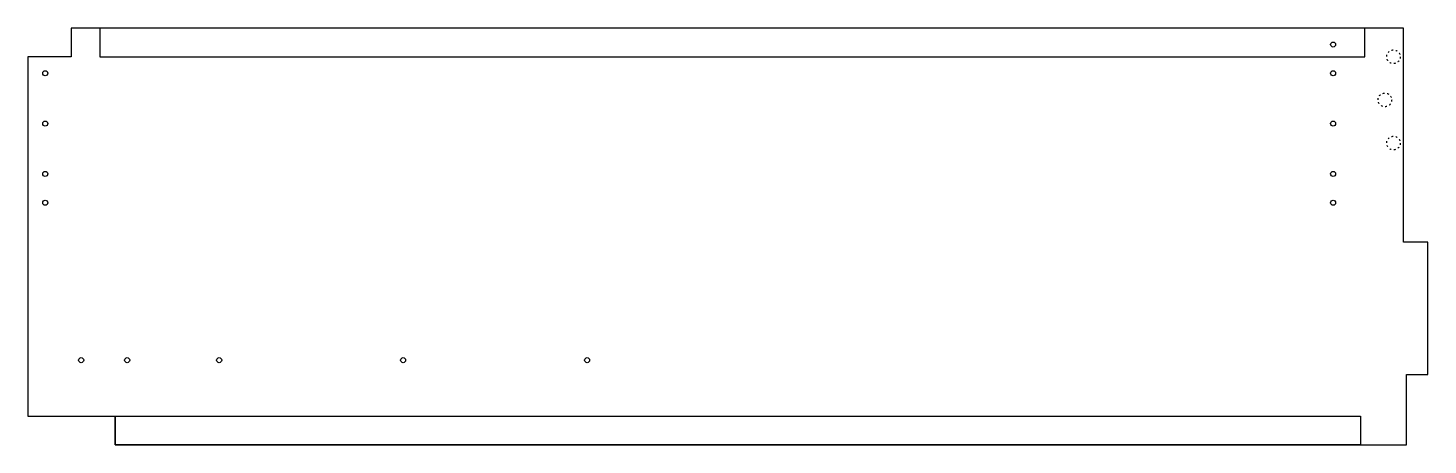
# Model space of a CAD drawing. Header units: inches. Extents: x 214 to 1188, y 122 to 412.
import ezdxf

# ---------------------------------------------------------------- set-up
doc = ezdxf.new("R2010")
doc.units = ezdxf.units.IN
doc.header["$MEASUREMENT"] = 0
doc.linetypes.add('ACAD_ISO03W100', pattern=[30, 12, -18])
for name, color, linetype in [('выборка 1 мм', 90, 'Continuous'), ('контур', 30, 'Continuous'), ('отверстия диам 9(5 глуб 9 мм', 50, 'Continuous'), ('отверстия сквозные диам 3(5 мм', 61, 'Continuous')]:
    doc.layers.add(name, color=color, linetype=linetype)

msp = doc.modelspace()

# ---------------------------------------------------------------- linework, layer by layer
at = {"layer": 'выборка 1 мм', "color": 2}
for points in [[(263.61, 412.29), (263.61, 392.29), (1143.61, 392.29), (1143.61, 412.29)], [(1140.61, 142.29), (1140.61, 122.29), (274.33, 122.29), (274.33, 142.29)]]:
    msp.add_lwpolyline(points, close=True, dxfattribs=at)
at = {"layer": 'контур', "color": 4}
msp.add_lwpolyline([(243.61, 412.29), (243.61, 392.29), (213.61, 392.29), (213.61, 392.29), (213.61, 392.29), (213.61, 142.29), (274.33, 142.29), (274.33, 122.29), (1172.61, 122.29), (1172.61, 171.29), (1187.61, 171.29), (1187.61, 263.29), (1170.61, 263.29), (1170.61, 412.29)], close=True, dxfattribs=at)
at = {"layer": 'отверстия диам 9(5 глуб 9 мм', "color": 7, "linetype": 'ACAD_ISO03W100', "ltscale": 0.1}
for centre in [(1163.61, 392.29), (1157.61, 362.29), (1163.61, 332.29)]:
    msp.add_circle(centre, 4.75, dxfattribs=at)
at = {"layer": 'отверстия сквозные диам 3(5 мм', "color": 7}
for centre in [(1121.61, 400.79), (225.61, 380.79), (1121.61, 380.79), (225.61, 345.79), (1121.61, 345.79), (225.61, 310.79), (1121.61, 310.79), (225.61, 290.79), (1121.61, 290.79), (250.61, 181.29), (282.61, 181.29), (346.61, 181.29), (474.61, 181.29), (602.61, 181.29)]:
    msp.add_circle(centre, 1.75, dxfattribs=at)

doc.saveas('drawing.dxf')
